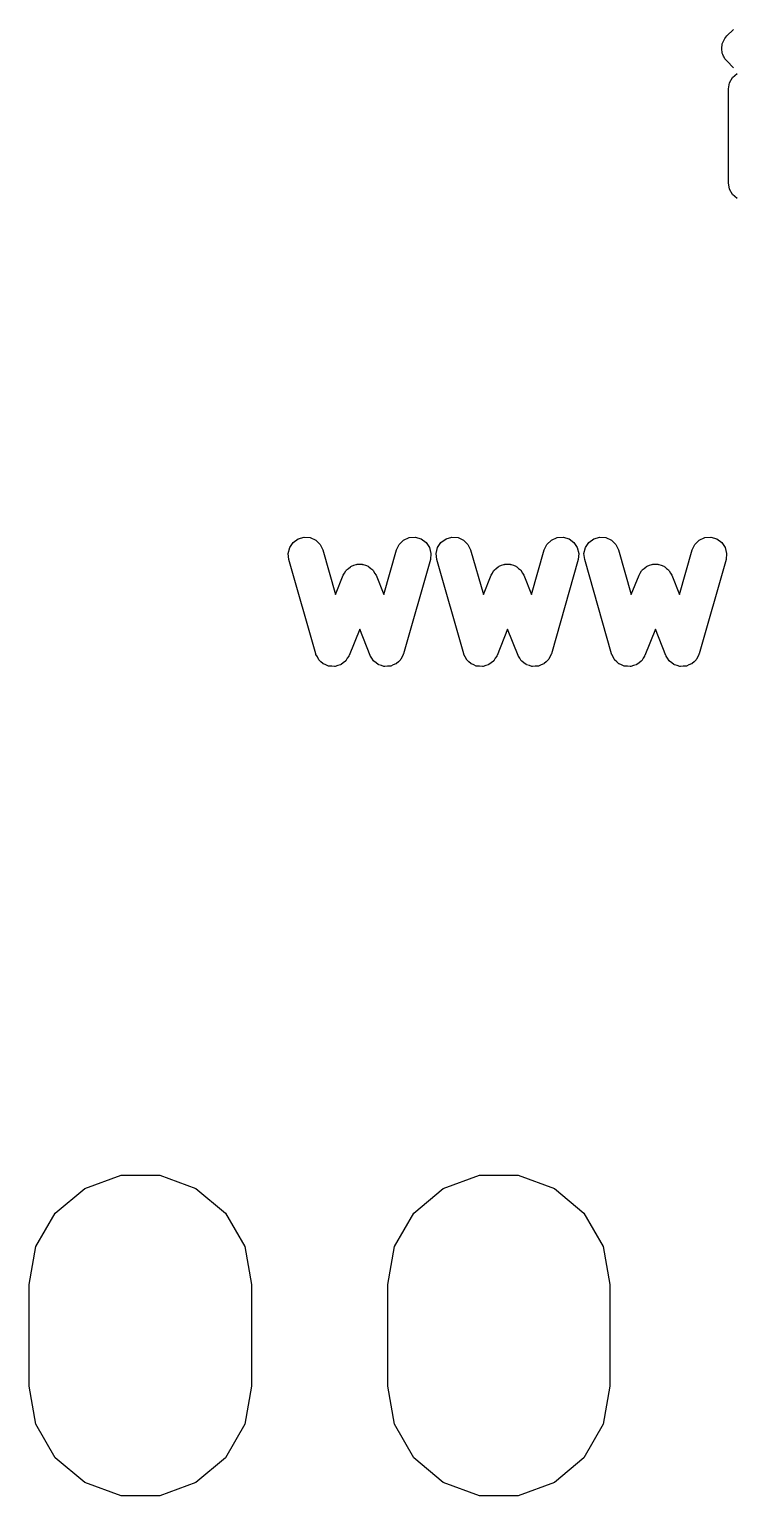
# Model space of a CAD drawing. Extents: x 94.4 to 182.1, y -155.6 to -78.6.
# Drawn here: x 145.44 to 150.42, y -108.79 to -98.4 of the extents above; entities that cross this region are included whole.
import ezdxf

# ---------------------------------------------------------------- set-up
doc = ezdxf.new("R2010")
doc.units = 0
doc.header["$MEASUREMENT"] = 0
doc.layers.add('BLACK', color=7, linetype='CONTINUOUS')

msp = doc.modelspace()

# ---------------------------------------------------------------- linework, layer by layer
at = {"layer": 'BLACK'}
for p, q in [((145.829, -106.612), (146.086, -106.519)), ((146.086, -106.519), (146.36, -106.519)), ((146.36, -106.519), (146.617, -106.612)), ((148.369, -106.612), (148.626, -106.519)), ((148.626, -106.519), (148.9, -106.519)), ((148.9, -106.519), (149.157, -106.612)), ((145.62, -106.788), (145.829, -106.612)), ((146.617, -106.612), (146.826, -106.788)), ((148.16, -106.788), (148.369, -106.612)), ((149.157, -106.612), (149.366, -106.788)), ((145.483, -107.025), (145.62, -106.788)), ((146.826, -106.788), (146.963, -107.025)), ((148.023, -107.025), (148.16, -106.788)), ((149.366, -106.788), (149.503, -107.025)), ((145.436, -107.294), (145.483, -107.025)), ((146.963, -107.025), (147.01, -107.294)), ((147.976, -107.294), (148.023, -107.025)), ((149.503, -107.025), (149.55, -107.294)), ((145.436, -108.014), (145.436, -107.294)), ((147.01, -107.294), (147.01, -108.014)), ((147.976, -108.014), (147.976, -107.294)), ((149.55, -107.294), (149.55, -108.014)), ((145.483, -108.283), (145.436, -108.014)), ((147.01, -108.014), (146.963, -108.283)), ((148.023, -108.283), (147.976, -108.014)), ((149.55, -108.014), (149.503, -108.283)), ((145.62, -108.52), (145.483, -108.283)), ((146.963, -108.283), (146.826, -108.52)), ((148.16, -108.52), (148.023, -108.283)), ((149.503, -108.283), (149.366, -108.52)), ((145.829, -108.696), (145.62, -108.52)), ((146.826, -108.52), (146.617, -108.696)), ((148.369, -108.696), (148.16, -108.52)), ((149.366, -108.52), (149.157, -108.696)), ((146.086, -108.789), (145.829, -108.696)), ((146.617, -108.696), (146.36, -108.789)), ((148.626, -108.789), (148.369, -108.696)), ((149.157, -108.696), (148.9, -108.789)), ((146.36, -108.789), (146.086, -108.789)), ((148.9, -108.789), (148.626, -108.789))]:
    msp.add_line(p, q, dxfattribs=at)
for points in [[(150.426, -98.675), (150.379, -98.627), (150.372, -98.618), (150.365, -98.611), (150.36, -98.601), (150.354, -98.592), (150.351, -98.581), (150.346, -98.571), (150.345, -98.56), (150.343, -98.55), (150.344, -98.539), (150.343, -98.528), (150.345, -98.517), (150.346, -98.506), (150.351, -98.497), (150.354, -98.486), (150.36, -98.477), (150.365, -98.467), (150.372, -98.459), (150.379, -98.45), (150.426, -98.403)], [(150.452, -99.6), (150.419, -99.572), (150.397, -99.534), (150.39, -99.491), (150.39, -98.825), (150.397, -98.782), (150.419, -98.744), (150.452, -98.716)]]:
    msp.add_lwpolyline(points, dxfattribs=at)
for points in [[(148.247, -102.038), (148.272, -102.074), (148.282, -102.116), (148.278, -102.159), (148.087, -102.826), (148.086, -102.828), (148.086, -102.83), (148.077, -102.847), (148.068, -102.865), (148.067, -102.866), (148.065, -102.869), (148.051, -102.882), (148.037, -102.895), (148.035, -102.896), (148.033, -102.898), (148.015, -102.905), (147.997, -102.913), (147.995, -102.913), (147.993, -102.914), (147.973, -102.914), (147.954, -102.916), (147.952, -102.915), (147.949, -102.915), (147.931, -102.909), (147.912, -102.904), (147.91, -102.902), (147.908, -102.902), (147.893, -102.89), (147.877, -102.878), (147.876, -102.876), (147.874, -102.875), (147.864, -102.858), (147.853, -102.842), (147.852, -102.84), (147.851, -102.838), (147.777, -102.652), (147.702, -102.838), (147.701, -102.84), (147.7, -102.842), (147.689, -102.858), (147.679, -102.875), (147.677, -102.876), (147.676, -102.878), (147.66, -102.89), (147.645, -102.902), (147.643, -102.902), (147.641, -102.904), (147.622, -102.909), (147.604, -102.915), (147.601, -102.915), (147.599, -102.916), (147.58, -102.914), (147.561, -102.914), (147.558, -102.913), (147.556, -102.913), (147.538, -102.905), (147.52, -102.898), (147.518, -102.896), (147.516, -102.895), (147.502, -102.882), (147.488, -102.869), (147.487, -102.866), (147.485, -102.865), (147.477, -102.847), (147.467, -102.83), (147.467, -102.828), (147.466, -102.826), (147.275, -102.159), (147.271, -102.116), (147.282, -102.074), (147.306, -102.038), (147.341, -102.012), (147.383, -102), (147.426, -102.003), (147.466, -102.021), (147.497, -102.051), (147.516, -102.09), (147.606, -102.405), (147.661, -102.269), (147.67, -102.254), (147.678, -102.238), (147.681, -102.235), (147.683, -102.232), (147.697, -102.221), (147.711, -102.209), (147.714, -102.207), (147.718, -102.205), (147.735, -102.199), (147.751, -102.193), (147.755, -102.193), (147.759, -102.191), (147.777, -102.192), (147.794, -102.191), (147.798, -102.193), (147.802, -102.193), (147.819, -102.199), (147.836, -102.205), (147.839, -102.207), (147.842, -102.209), (147.856, -102.221), (147.87, -102.232), (147.872, -102.235), (147.875, -102.238), (147.883, -102.254), (147.893, -102.269), (147.947, -102.405), (148.037, -102.09), (148.056, -102.051), (148.088, -102.021), (148.127, -102.003), (148.171, -102), (148.212, -102.012)], [(149.295, -102.038), (149.319, -102.074), (149.33, -102.116), (149.325, -102.159), (149.135, -102.826), (149.134, -102.828), (149.133, -102.83), (149.124, -102.847), (149.116, -102.865), (149.114, -102.866), (149.113, -102.869), (149.099, -102.882), (149.085, -102.895), (149.082, -102.896), (149.081, -102.898), (149.063, -102.905), (149.045, -102.913), (149.043, -102.913), (149.04, -102.914), (149.021, -102.914), (149.002, -102.916), (148.999, -102.915), (148.997, -102.915), (148.979, -102.909), (148.96, -102.904), (148.958, -102.902), (148.956, -102.902), (148.94, -102.89), (148.925, -102.878), (148.923, -102.876), (148.922, -102.875), (148.911, -102.858), (148.901, -102.842), (148.9, -102.84), (148.899, -102.838), (148.824, -102.652), (148.75, -102.838), (148.749, -102.84), (148.748, -102.842), (148.737, -102.858), (148.727, -102.875), (148.725, -102.876), (148.724, -102.878), (148.708, -102.89), (148.693, -102.902), (148.69, -102.902), (148.688, -102.904), (148.67, -102.909), (148.652, -102.915), (148.649, -102.915), (148.647, -102.916), (148.627, -102.914), (148.608, -102.914), (148.606, -102.913), (148.603, -102.913), (148.586, -102.905), (148.568, -102.898), (148.566, -102.896), (148.564, -102.895), (148.55, -102.882), (148.536, -102.869), (148.534, -102.866), (148.533, -102.865), (148.524, -102.847), (148.515, -102.83), (148.515, -102.828), (148.514, -102.826), (148.323, -102.159), (148.319, -102.116), (148.329, -102.074), (148.353, -102.038), (148.389, -102.012), (148.43, -102), (148.474, -102.003), (148.513, -102.021), (148.544, -102.051), (148.563, -102.09), (148.654, -102.405), (148.708, -102.269), (148.718, -102.254), (148.726, -102.238), (148.729, -102.235), (148.731, -102.232), (148.745, -102.221), (148.758, -102.209), (148.762, -102.207), (148.765, -102.205), (148.782, -102.199), (148.799, -102.193), (148.803, -102.193), (148.806, -102.191), (148.824, -102.192), (148.842, -102.191), (148.846, -102.193), (148.85, -102.193), (148.866, -102.199), (148.883, -102.205), (148.886, -102.207), (148.89, -102.209), (148.903, -102.221), (148.917, -102.232), (148.92, -102.235), (148.922, -102.238), (148.931, -102.254), (148.94, -102.269), (148.995, -102.405), (149.085, -102.09), (149.104, -102.051), (149.135, -102.021), (149.175, -102.003), (149.218, -102), (149.26, -102.012)], [(150.343, -102.038), (150.367, -102.074), (150.377, -102.116), (150.373, -102.159), (150.183, -102.826), (150.181, -102.828), (150.181, -102.83), (150.172, -102.847), (150.164, -102.865), (150.162, -102.866), (150.161, -102.869), (150.146, -102.882), (150.132, -102.895), (150.13, -102.896), (150.128, -102.898), (150.11, -102.905), (150.093, -102.913), (150.09, -102.913), (150.088, -102.914), (150.069, -102.914), (150.049, -102.916), (150.047, -102.915), (150.045, -102.915), (150.026, -102.909), (150.008, -102.904), (150.006, -102.902), (150.003, -102.902), (149.988, -102.89), (149.972, -102.878), (149.971, -102.876), (149.969, -102.875), (149.959, -102.858), (149.948, -102.842), (149.948, -102.84), (149.946, -102.838), (149.872, -102.652), (149.797, -102.838), (149.796, -102.84), (149.796, -102.842), (149.785, -102.858), (149.775, -102.875), (149.773, -102.876), (149.771, -102.878), (149.756, -102.89), (149.74, -102.902), (149.738, -102.902), (149.736, -102.904), (149.718, -102.909), (149.699, -102.915), (149.697, -102.915), (149.694, -102.916), (149.675, -102.914), (149.656, -102.914), (149.654, -102.913), (149.651, -102.913), (149.633, -102.905), (149.616, -102.898), (149.614, -102.896), (149.611, -102.895), (149.598, -102.882), (149.583, -102.869), (149.582, -102.866), (149.58, -102.865), (149.572, -102.847), (149.563, -102.83), (149.562, -102.828), (149.561, -102.826), (149.371, -102.159), (149.366, -102.116), (149.377, -102.074), (149.401, -102.038), (149.436, -102.012), (149.478, -102), (149.521, -102.003), (149.561, -102.021), (149.592, -102.051), (149.611, -102.09), (149.701, -102.405), (149.756, -102.269), (149.765, -102.254), (149.774, -102.238), (149.777, -102.235), (149.779, -102.232), (149.793, -102.221), (149.806, -102.209), (149.81, -102.207), (149.813, -102.205), (149.83, -102.199), (149.846, -102.193), (149.85, -102.193), (149.854, -102.191), (149.872, -102.192), (149.89, -102.191), (149.893, -102.193), (149.897, -102.193), (149.914, -102.199), (149.931, -102.205), (149.934, -102.207), (149.938, -102.209), (149.951, -102.221), (149.965, -102.232), (149.967, -102.235), (149.97, -102.238), (149.979, -102.254), (149.988, -102.269), (150.043, -102.405), (150.133, -102.09), (150.152, -102.051), (150.183, -102.021), (150.222, -102.003), (150.266, -102), (150.307, -102.012)]]:
    msp.add_lwpolyline(points, close=True, dxfattribs=at)

doc.saveas('drawing.dxf')
